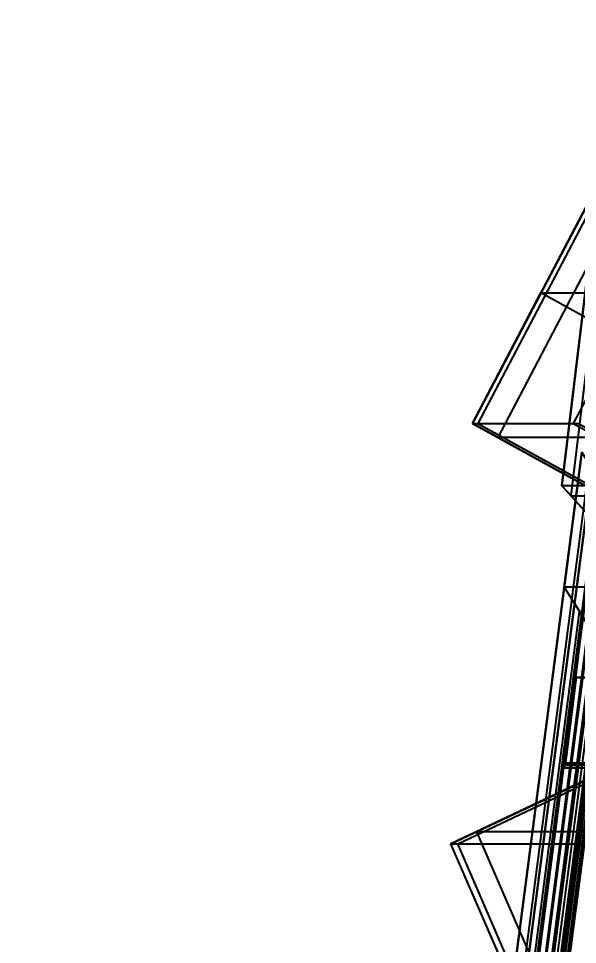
# Model space of a CAD drawing. Header units: millimetres. Extents: x -84906 to 117550, y -3000 to 338000.
# Drawn here: x -13601 to -13224, y 105800 to 106425 of the extents above; entities that cross this region are included whole.
import ezdxf

# ---------------------------------------------------------------- set-up
doc = ezdxf.new("R2010")
doc.units = ezdxf.units.MM
doc.layers.add('D-STR-DIM', color=7, linetype='Continuous', lineweight=13)
doc.layers.add('D-STR-STRC', color=7, linetype='Continuous', lineweight=25)
doc.styles.add('OpenSansCondensed-Light', font='OpenSansCondensed-Light.ttf')
doc.styles.add('TOWER_UNICODE', font='Arial Unicode.ttf')
doc.dimstyles.new('EZDXF', dxfattribs={"dimtxt": 0.25, "dimasz": 0.175, "dimexe": 0.375, "dimexo": 0.125, "dimgap": 0.1, "dimtad": 1, "dimlfac": 100, "dimzin": 12, "dimdsep": 46, "dimtxsty": 'OpenSansCondensed-Light', "dimblk": 'ARCHTICK', "dimcen": 2.5, "dimazin": 3, "dimtfac": 0.5, "dimtmove": 2, "dimatfit": 3})

# ---------------------------------------------------------------- blocks, each defined once
blk = doc.blocks.new('_ARCHTICK')
at = {"color": 0, "linetype": 'BYBLOCK', "const_width": 0.15}
blk.add_lwpolyline([(-0.5, -0.5), (0.5, 0.5)], dxfattribs=at)

msp = doc.modelspace()

# ---------------------------------------------------------------- linework, layer by layer
at = {"layer": 'D-STR-STRC'}
for points in [[(-13294.43, 106151.46), (-5962.22, 120151.46)], [(-13277.26, 106141.99), (-5945.05, 120141.99)], [(-13234.13, 106109.46), (-11553.63, 120109.46)], [(-13227.93, 106102.62), (-11547.43, 120102.62)], [(-13232.4, 105920.97), (-12223.75, 114079.03)], [(-13232.4, 105920.97), (-12223.75, 114079.03)], [(-13294.43, 106151.46), (-13248.3, 106239.55)], [(-13234.13, 106109.46), (-13222.85, 106203.43)], [(-14886.52, 93173.03), (-13195.1, 106173.03)], [(-14893.46, 93160.39), (-13202.03, 106160.39)], [(-14883.12, 93162.22), (-13191.69, 106162.22)], [(-14889.57, 93150.37), (-13198.15, 106150.37)], [(-14901.88, 93146.75), (-13210.45, 106146.75)], [(-14912.25, 93132.14), (-13220.83, 106132.14)], [(-14897.39, 93137.58), (-13205.97, 106137.58)], [(-13232.68, 106041.06), (-13220.83, 106132.14)], [(-14907.03, 93123.88), (-13215.6, 106123.88)], [(-14266.66, 97921.06), (-13213.32, 106078.94)], [(-14266.66, 97921.06), (-13213.32, 106078.94)], [(-14246.66, 97921.06), (-13193.32, 106078.94)], [(-14893.52, 93035.41), (-13202.09, 106035.41)], [(-14893.52, 93035.41), (-13202.09, 106035.41)], [(-14893.51, 93028.38), (-13202.09, 106028.38)], [(-14893.52, 93021.13), (-13202.09, 106021.13)], [(-14893.52, 93021.13), (-13202.09, 106021.13)], [(-13231.69, 105920.97), (-13224.37, 105980.25)], [(-13231.69, 105920.97), (-13224.37, 105980.25)], [(-7645.33, 92876.12), (-13291.58, 105876.12)], [(-7662.77, 92867.86), (-13309.02, 105867.86)], [(-13269.47, 105776.78), (-13309.02, 105867.86)]]:
    msp.add_lwpolyline(points, dxfattribs=at)
for points in [[(-13294.43, 106151.46), (-12744.91, 105848.54), (-5412.7, 119848.54), (-5962.22, 120151.46)], [(-13290.86, 106151.46), (-12741.33, 105848.54), (-5409.12, 119848.54), (-5958.65, 120151.46)], [(-13226.52, 106151.46), (-12676.99, 105848.54), (-5344.78, 119848.54), (-5894.31, 120151.46)], [(-13234.13, 106109.46), (-13035.83, 105890.54), (-11355.33, 119890.54), (-11553.63, 120109.46)], [(-13232.4, 105922.53), (-11396.19, 105922.53), (-10596.41, 114080.59), (-12223.75, 114080.59)], [(-13232.4, 105920.97), (-11396.19, 105920.97), (-10596.41, 114079.03), (-12223.75, 114079.03)], [(-11396.19, 105919.01), (-13232.4, 105919.01), (-12223.75, 114077.07), (-10596.41, 114077.07)], [(-13248.3, 106239.55), (-13176.81, 106239.55), (-12627.28, 105936.63), (-12698.77, 105936.63)], [(-14886.52, 93173.03), (-14777.55, 92826.97), (-13086.13, 105826.97), (-13195.1, 106173.03)], [(-14870.85, 93173.03), (-14761.88, 92826.97), (-13070.46, 105826.97), (-13179.43, 106173.03)], [(-14893.46, 93160.39), (-14769.06, 92839.61), (-13077.64, 105839.61), (-13202.03, 106160.39)], [(-14877.87, 93160.39), (-14753.47, 92839.61), (-13062.05, 105839.61), (-13186.44, 106160.39)], [(-13294.43, 106151.46), (-13222.94, 106151.46), (-13205.77, 106141.99), (-13277.26, 106141.99)], [(-13294.43, 106151.46), (-13222.94, 106151.46), (-12673.42, 105848.54), (-12744.91, 105848.54)], [(-14901.88, 93146.75), (-14758.48, 92853.25), (-13067.06, 105853.25), (-13210.45, 106146.75)], [(-14886.39, 93146.75), (-14743, 92853.25), (-13051.58, 105853.25), (-13194.97, 106146.75)], [(-14912.25, 93132.14), (-14744.98, 92867.86), (-13053.56, 105867.86), (-13220.83, 106132.14)], [(-14896.93, 93132.14), (-14729.66, 92867.86), (-13038.23, 105867.86), (-13205.5, 106132.14)], [(-7104.4, 93132.14), (-7662.77, 92867.86), (-13309.02, 105867.86), (-12750.65, 106132.14)], [(-12658.82, 106132.14), (-12750.65, 106132.14), (-13309.02, 105867.86), (-13217.2, 105867.86)], [(-7099.81, 93132.14), (-7658.18, 92867.86), (-13304.43, 105867.86), (-12746.06, 106132.14)], [(-12932.02, 106109.46), (-13234.13, 106109.46), (-13227.93, 106102.62), (-12925.83, 106102.62)], [(-12932.02, 106109.46), (-13234.13, 106109.46), (-13035.83, 105890.54), (-12733.72, 105890.54)], [(-14266.66, 97922.7), (-12217.92, 97922.7), (-11379.41, 106080.58), (-13213.32, 106080.58)], [(-14266.66, 97921.06), (-12217.92, 97921.06), (-11379.41, 106078.94), (-13213.32, 106078.94)], [(-12217.92, 97919.01), (-14266.66, 97919.01), (-13213.32, 106076.89), (-11379.41, 106076.89)], [(-14250.79, 97919.01), (-14250.79, 97919.01), (-13197.46, 106076.89), (-13197.46, 106076.89)], [(-13321.31, 105129.06), (-13199.23, 106067.28), (-13111.54, 105788.81)], [(-13327.05, 105119.75), (-13205.52, 106053.81), (-13105.42, 105795.68)], [(-13334.06, 105109.5), (-13213.05, 106039.54), (-13097.67, 105803.37)], [(-13318.58, 105109.5), (-13197.57, 106039.54), (-13082.18, 105803.37)], [(-12926.14, 106041.06), (-13232.68, 106041.06), (-13065.41, 105776.78), (-12758.87, 105776.78)], [(-14457.18, 92978.87), (-14893.52, 93035.41), (-13202.09, 106035.41), (-12765.76, 105978.87)], [(-14457.18, 92978.87), (-14893.52, 93035.41), (-13202.09, 106035.41), (-12765.76, 105978.87)], [(-14457.18, 92977.84), (-14893.52, 93034.37), (-13202.09, 106034.37), (-12765.76, 105977.84)], [(-14457.18, 92977.84), (-14893.52, 93034.37), (-13202.09, 106034.37), (-12765.76, 105977.84)], [(-14457.19, 92971.62), (-14893.51, 93028.38), (-13202.09, 106028.38), (-12765.76, 105971.62)], [(-14457.18, 92965.63), (-14893.52, 93022.16), (-13202.09, 106022.16), (-12765.76, 105965.63)], [(-14457.18, 92965.63), (-14893.52, 93022.16), (-13202.09, 106022.16), (-12765.76, 105965.63)], [(-14457.18, 92964.59), (-14893.52, 93021.13), (-13202.09, 106021.13), (-12765.76, 105964.59)], [(-14457.18, 92964.59), (-14893.52, 93021.13), (-13202.09, 106021.13), (-12765.76, 105964.59)], [(-13342.74, 105098.32), (-13222.23, 106024.55), (-13087.63, 105811.88)], [(-13327.41, 105098.32), (-13206.9, 106024.55), (-13072.3, 105811.88)], [(-13465.21, 104128.14), (-13465.21, 104128.14), (-13224.77, 105990.27), (-13224.77, 105990.27)], [(-13449.34, 104126.09), (-13449.34, 104126.09), (-13208.9, 105988.22), (-13208.9, 105988.22)], [(-13224.37, 105980.25), (-11391.08, 105980.25), (-11391.08, 105980.25), (-13224.37, 105980.25)], [(-13224.37, 105980.25), (-13224.37, 105980.25), (-11391.08, 105980.25), (-11391.08, 105980.25)], [(-13232.4, 105920.97), (-11396.19, 105920.97), (-11396.19, 105920.97), (-13232.4, 105920.97)], [(-13232.4, 105920.97), (-13232.4, 105920.97), (-13212.4, 105920.97), (-13212.4, 105920.97)], [(-13231.69, 105920.97), (-11396.89, 105920.97), (-11396.89, 105920.97), (-13231.69, 105920.97)], [(-13231.69, 105920.97), (-13231.69, 105920.97), (-11396.89, 105920.97), (-11396.89, 105920.97)], [(-13199.75, 105876.12), (-13291.58, 105876.12), (-13309.02, 105867.86), (-13217.2, 105867.86)]]:
    msp.add_lwpolyline(points, close=True, dxfattribs=at)

# ---------------------------------------------------------------- dimensions: what is measured, and where the dimension line sits
at = {"layer": 'D-STR-DIM'}
msp.add_linear_dim(base=(-79000, 0), p1=(0, 0), p2=(0, 333000), angle=90, dimstyle='EZDXF', override={"dimtxt": 4200, "dimasz": 1875, "dimexe": 1050, "dimexo": 900, "dimgap": 1050, "dimtad": 1, "dimdec": 0, "dimlfac": 1, "dimlunit": 2, "dimtxsty": 'TOWER_UNICODE', "dimclrd": 7, "dimclre": 7, "dimclrt": 7}, dxfattribs=at).render()

doc.saveas('drawing.dxf')
